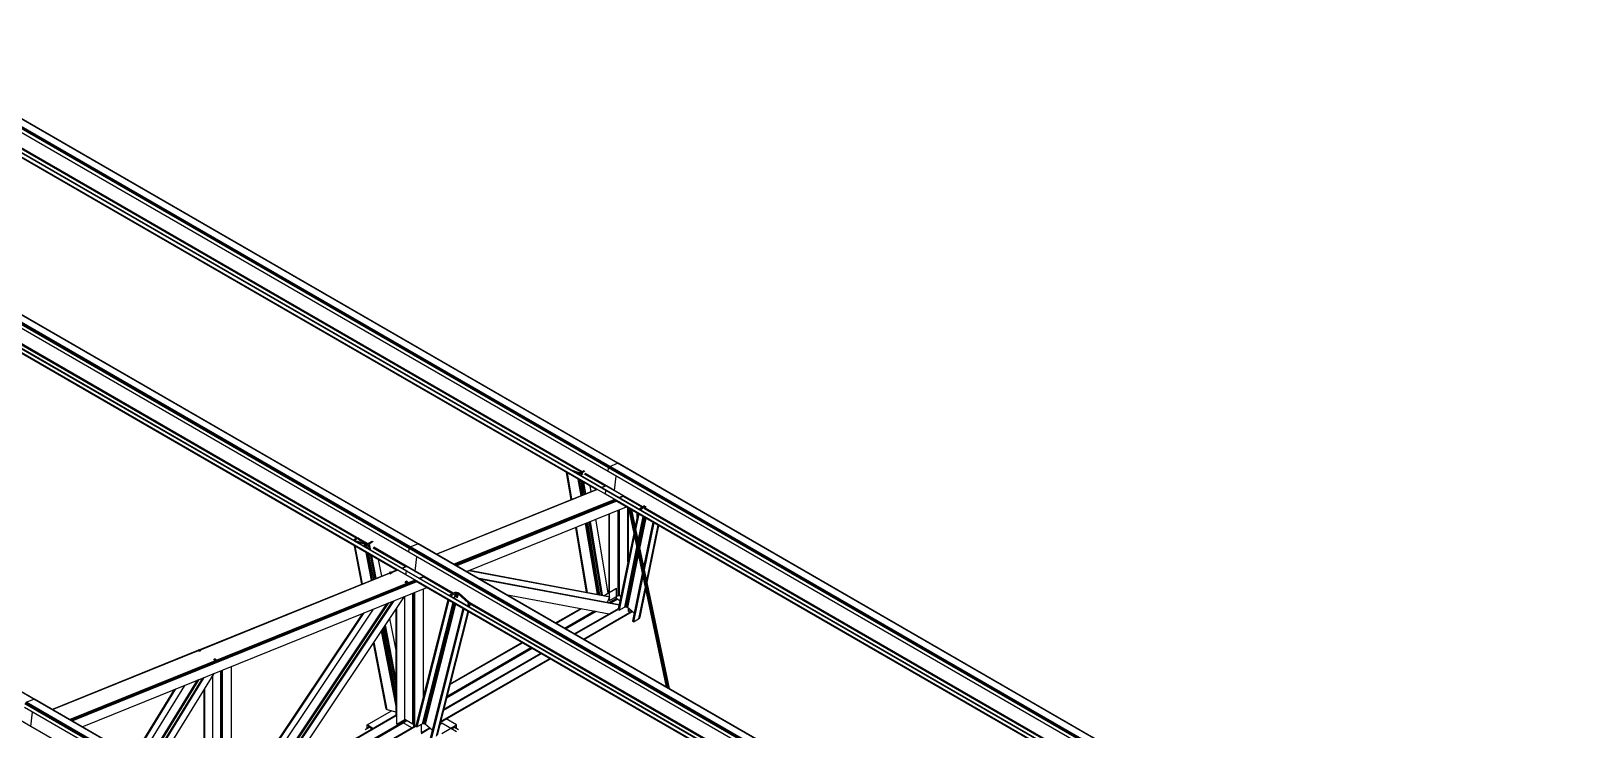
# Model space of a CAD drawing. Header units: millimetres. Extents: x 357 to 945, y 547 to 720.
# Drawn here: x 589.23 to 594.83, y 662.16 to 664.7 of the extents above; entities that cross this region are included whole.
import ezdxf

# ---------------------------------------------------------------- set-up
doc = ezdxf.new("R2010")
doc.units = ezdxf.units.MM
doc.layers.add('PLANTA-VIS', color=7, linetype='Continuous')

msp = doc.modelspace()

# ---------------------------------------------------------------- linework, layer by layer
at = {"layer": 'PLANTA-VIS', "extrusion": (6.79673e-13, 0.816497, 0.57735)}
for p, q in [((591.36298, 663.125), (588.64061, 664.69676)), ((591.36428, 663.12521), (588.64192, 664.69697)), ((591.3653, 663.12473), (588.64293, 664.69649)), ((591.32941, 663.09492), (588.60705, 664.66667)), ((591.33099, 663.10795), (588.60863, 664.6797)), ((591.33145, 663.10971), (588.60909, 664.68146)), ((591.33238, 663.11143), (588.61002, 664.68318)), ((591.33363, 663.11283), (588.61127, 664.68458)), ((591.335, 663.11369), (588.61264, 664.68545)), ((591.31945, 663.01246), (588.59709, 664.58421)), ((591.32102, 663.02548), (588.59866, 664.59724)), ((591.32277, 663.02619), (588.60041, 664.59795)), ((591.2864, 663.03002), (588.63025, 664.56355)), ((591.28542, 663.02983), (588.63217, 664.56168)), ((591.23074, 663.09224), (588.73905, 664.53082)), ((591.23157, 663.09259), (588.73988, 664.53117)), ((591.23251, 663.09311), (588.74069, 664.53176)), ((591.23348, 663.09368), (588.74136, 664.5325)), ((591.23437, 663.09419), (588.74178, 664.53328)), ((590.60409, 662.80181), (587.88173, 664.37356)), ((590.60568, 662.81483), (587.88332, 664.38659)), ((590.60615, 662.8166), (587.88378, 664.38836)), ((590.60707, 662.81831), (587.88471, 664.39007)), ((590.60832, 662.81971), (587.88596, 664.39147)), ((590.6097, 662.82058), (587.88734, 664.39234)), ((590.63767, 662.83186), (587.91531, 664.40362)), ((590.63897, 662.83208), (587.91661, 664.40383)), ((590.63999, 662.83159), (587.91763, 664.40335)), ((590.59567, 662.73235), (587.8733, 664.3041)), ((590.59409, 662.71933), (587.87173, 664.29109)), ((590.56106, 662.73688), (587.90487, 664.27043)), ((590.56008, 662.73669), (587.90679, 664.26856)), ((590.59741, 662.73305), (588.03116, 664.21468)), ((590.41656, 662.8544), (588.10395, 664.18958)), ((590.41567, 662.85389), (588.10492, 664.188)), ((590.4147, 662.85332), (588.10525, 664.18669)), ((590.41378, 662.8528), (588.10555, 664.18546)), ((590.41306, 662.85238), (588.10562, 664.18458)), ((589.24113, 662.26746), (586.51877, 663.83922)), ((589.24243, 662.26767), (586.52007, 663.83943)), ((589.24345, 662.26719), (586.52109, 663.83895)), ((591.335, 663.11369), (591.36298, 663.125)), ((591.335, 663.11369), (591.36298, 663.125)), ((591.36298, 663.125), (591.36428, 663.12521)), ((591.36298, 663.125), (591.36428, 663.12521)), ((594.8278, 661.12459), (591.36298, 663.125)), ((591.36428, 663.12521), (591.3653, 663.12473)), ((594.8291, 661.1248), (591.36428, 663.12521)), ((591.36428, 663.12521), (591.3653, 663.12473)), ((594.83012, 661.12432), (591.3653, 663.12473)), ((591.19456, 662.99311), (591.17822, 663.09172)), ((591.1951, 662.99333), (591.17885, 663.09136)), ((591.19743, 662.99427), (591.1816, 663.08977)), ((591.22053, 663.09124), (591.19945, 663.09826)), ((591.21699, 663.0892), (591.20904, 663.09185)), ((591.21699, 663.0892), (591.22114, 663.08846)), ((591.21735, 663.08705), (591.21699, 663.0892)), ((591.22053, 663.09124), (591.22307, 663.09078)), ((591.23051, 663.00764), (591.22063, 663.06724)), ((591.22114, 663.08846), (591.22604, 663.08864)), ((591.2218, 663.08449), (591.22114, 663.08846)), ((591.22307, 663.09078), (591.2261, 663.09089)), ((591.23428, 663.00916), (591.22508, 663.06467)), ((591.22604, 663.08864), (591.23097, 663.0897)), ((591.22724, 663.08139), (591.22604, 663.08864)), ((591.2261, 663.09089), (591.22913, 663.09155)), ((591.22913, 663.09155), (591.23172, 663.09266)), ((591.23097, 663.0897), (591.23518, 663.09151)), ((591.23236, 663.08136), (591.23097, 663.0897)), ((591.23172, 663.09266), (591.24125, 663.09816)), ((591.23518, 663.09151), (591.24481, 663.09708)), ((591.23671, 663.08231), (591.23518, 663.09151)), ((591.31692, 663.04248), (591.24353, 663.08486)), ((591.31781, 663.0428), (591.24421, 663.08529)), ((591.31901, 663.04317), (591.24477, 663.08603)), ((591.35243, 663.025), (591.24513, 663.08695)), ((591.35267, 663.02589), (591.24523, 663.08792)), ((591.32941, 663.09492), (591.33099, 663.10795)), ((591.32941, 663.09492), (591.33099, 663.10795)), ((594.79423, 661.0945), (591.32941, 663.09492)), ((591.33099, 663.10795), (591.33145, 663.10971)), ((591.33099, 663.10795), (591.33145, 663.10971)), ((594.79581, 661.10753), (591.33099, 663.10795)), ((591.33145, 663.10971), (591.33238, 663.11143)), ((591.33145, 663.10971), (591.33238, 663.11143)), ((594.79628, 661.10929), (591.33145, 663.10971)), ((591.33238, 663.11143), (591.33363, 663.11283)), ((591.33238, 663.11143), (591.33363, 663.11283)), ((594.7972, 661.11101), (591.33238, 663.11143)), ((591.33363, 663.11283), (591.335, 663.11369)), ((591.33363, 663.11283), (591.335, 663.11369)), ((594.79845, 661.11241), (591.33363, 663.11283)), ((594.79983, 661.11328), (591.335, 663.11369)), ((591.35267, 663.02589), (591.35894, 663.07787)), ((591.35267, 663.02589), (591.35894, 663.07787)), ((590.70378, 662.79476), (591.28574, 663.02996)), ((590.70406, 662.7946), (591.28676, 663.03009)), ((590.70531, 662.79388), (591.28837, 663.02953)), ((591.2389, 663.01103), (591.23053, 663.06152)), ((591.24369, 663.01296), (591.23618, 663.05826)), ((591.24791, 663.01467), (591.24117, 663.05538)), ((591.26752, 663.02259), (591.2643, 663.04203)), ((591.30396, 663.03705), (591.31935, 663.04326)), ((591.30521, 663.03633), (591.32123, 663.04281)), ((591.31945, 663.01246), (591.32102, 663.02548)), ((591.31945, 663.01246), (591.32102, 663.02548)), ((594.78427, 661.01204), (591.31945, 663.01246)), ((591.31945, 663.01246), (591.31948, 663.01156)), ((591.31945, 663.01246), (591.31948, 663.01156)), ((591.32102, 663.02548), (591.32277, 663.02619)), ((591.32102, 663.02548), (591.32277, 663.02619)), ((594.78585, 661.02507), (591.32102, 663.02548)), ((594.78759, 661.02577), (591.32277, 663.02619)), ((591.35235, 663.02484), (591.35243, 663.025)), ((591.35235, 663.02484), (591.35243, 663.025)), ((591.35243, 663.025), (591.35267, 663.02589)), ((591.35243, 663.025), (591.35267, 663.02589)), ((591.45392, 662.96641), (591.35243, 663.025)), ((591.4548, 662.96692), (591.35267, 663.02589)), ((590.76753, 662.75796), (591.3506, 662.9936)), ((590.76953, 662.7568), (591.35223, 662.99229)), ((590.77201, 662.75537), (591.35397, 662.99057)), ((590.77456, 662.7539), (591.3562, 662.98896)), ((590.77682, 662.75259), (591.35846, 662.98766)), ((590.81384, 662.73122), (591.39548, 662.96629)), ((593.97341, 661.47868), (591.35261, 662.9918)), ((593.97243, 661.47849), (591.35453, 662.98993)), ((591.36561, 662.64407), (591.36561, 662.95422)), ((591.36658, 662.64444), (591.36658, 662.95461)), ((591.36743, 663.0004), (591.38346, 663.00688)), ((591.36773, 662.64458), (591.36773, 662.95508)), ((591.36888, 662.64445), (591.36888, 662.95554)), ((591.36943, 662.99925), (591.38482, 663.00546)), ((591.36985, 662.64407), (591.36985, 662.95593)), ((591.4513, 662.9649), (591.38437, 663.00354)), ((591.45202, 662.96532), (591.38487, 663.00408)), ((591.45294, 662.96585), (591.38492, 663.00512)), ((591.40096, 662.76647), (591.40096, 662.96312)), ((591.4027, 662.96212), (591.53984, 662.31207)), ((591.40278, 662.96208), (591.53991, 662.31202)), ((591.40294, 662.96198), (591.54007, 662.31193)), ((591.40308, 662.77682), (591.40308, 662.96031)), ((591.40318, 662.96184), (591.54031, 662.31179)), ((591.4035, 662.96166), (591.54064, 662.3116)), ((591.4039, 662.96143), (591.54104, 662.31137)), ((591.40437, 662.96116), (591.5415, 662.3111)), ((591.4049, 662.96085), (591.54203, 662.3108)), ((591.40548, 662.96052), (591.54261, 662.31046)), ((591.4061, 662.96015), (591.54324, 662.3101)), ((591.40676, 662.95978), (591.5439, 662.30972)), ((591.40744, 662.95938), (591.54458, 662.30933)), ((591.40814, 662.95898), (591.54527, 662.30893)), ((591.40883, 662.95858), (591.54597, 662.30853)), ((591.40952, 662.95818), (591.54665, 662.30813)), ((591.41018, 662.9578), (591.54732, 662.30775)), ((591.41082, 662.95743), (591.54795, 662.30738)), ((591.41141, 662.95709), (591.54855, 662.30704)), ((591.41196, 662.95678), (591.54909, 662.30672)), ((591.41244, 662.95649), (591.54958, 662.30644)), ((591.41286, 662.95625), (591.55, 662.3062)), ((591.41321, 662.95605), (591.55034, 662.306)), ((591.41348, 662.9559), (591.55061, 662.30584)), ((591.41366, 662.95579), (591.5508, 662.30574)), ((591.41376, 662.95573), (591.5509, 662.30568)), ((591.41377, 662.95573), (591.55091, 662.30567)), ((591.44032, 662.95856), (591.44028, 662.95835)), ((591.44032, 662.95856), (591.45941, 662.96958)), ((591.44129, 662.95776), (591.44032, 662.95856)), ((591.44431, 662.95602), (591.46288, 662.96673)), ((591.45941, 662.96958), (591.46311, 662.97087)), ((591.46288, 662.96673), (591.4613, 662.95904)), ((593.91774, 661.5409), (591.46141, 662.95906)), ((593.91857, 661.54125), (591.46224, 662.95941)), ((591.46288, 662.96673), (591.46546, 662.96765)), ((593.91951, 661.54177), (591.46305, 662.96001)), ((593.92049, 661.54233), (591.46372, 662.96075)), ((593.92137, 661.54284), (591.46414, 662.96153)), ((591.46546, 662.96765), (591.46431, 662.962)), ((591.46546, 662.96765), (591.4668, 662.96768)), ((591.28995, 662.64888), (591.24728, 662.9064)), ((591.2941, 662.6481), (591.25105, 662.90792)), ((591.29919, 662.64715), (591.25567, 662.90979)), ((591.30446, 662.64617), (591.26046, 662.91172)), ((591.30911, 662.6453), (591.26469, 662.91343)), ((591.32865, 662.65366), (591.28429, 662.92135)), ((591.33237, 662.65681), (591.33237, 662.94079)), ((591.33449, 662.6398), (591.33449, 662.94164)), ((591.43699, 662.94232), (591.42695, 662.89329)), ((591.44061, 662.94023), (591.429, 662.88356)), ((591.4342, 662.92867), (591.4342, 662.94394)), ((591.4355, 662.93502), (591.4355, 662.94318)), ((591.43596, 662.93727), (591.43596, 662.94292)), ((591.45566, 662.93154), (591.43754, 662.84308)), ((591.45781, 662.9303), (591.43876, 662.8373)), ((591.46051, 662.92874), (591.44029, 662.83004)), ((591.46336, 662.9271), (591.4419, 662.82238)), ((591.4659, 662.92563), (591.44335, 662.81555)), ((591.4912, 662.91102), (591.4577, 662.74751)), ((591.49481, 662.90894), (591.45975, 662.73779)), ((591.50987, 662.90025), (591.46829, 662.69731)), ((591.51193, 662.89906), (591.46946, 662.69178)), ((591.51225, 662.89887), (591.46964, 662.69091)), ((590.40326, 662.84515), (590.40388, 662.84649)), ((590.40388, 662.84649), (590.40673, 662.84872)), ((590.40673, 662.84872), (590.41857, 662.85556)), ((590.40775, 662.84499), (590.4084, 662.84639)), ((590.4083, 662.84378), (590.40775, 662.84499)), ((590.40998, 662.84293), (590.4083, 662.84378)), ((590.4084, 662.84639), (590.41015, 662.84776)), ((590.40897, 662.84344), (590.4084, 662.84639)), ((590.44698, 662.83247), (590.40998, 662.84293)), ((590.41015, 662.84776), (590.42213, 662.85468)), ((590.41083, 662.84428), (590.41015, 662.84776)), ((590.44772, 662.83236), (590.42077, 662.84793)), ((590.4496, 662.83212), (590.42145, 662.84837)), ((590.45122, 662.83224), (590.422, 662.84911)), ((590.45287, 662.83241), (590.42233, 662.85005)), ((590.45412, 662.83271), (590.4224, 662.85102)), ((590.45811, 662.83418), (590.47193, 662.84216)), ((590.46154, 662.83321), (590.47549, 662.84127)), ((591.25037, 662.65627), (591.21133, 662.89187)), ((591.25096, 662.65616), (591.21187, 662.89209)), ((591.25353, 662.65568), (591.2142, 662.89303)), ((591.42215, 662.8699), (591.36594, 662.59556)), ((591.42421, 662.86017), (591.36898, 662.59065)), ((590.43387, 662.68568), (590.40653, 662.82534)), ((590.43435, 662.68587), (590.40711, 662.825)), ((590.43661, 662.68679), (590.40987, 662.82341)), ((590.44344, 662.83043), (590.41465, 662.83857)), ((590.44344, 662.83043), (590.44755, 662.82987)), ((590.44531, 662.82087), (590.44344, 662.83043)), ((590.44698, 662.83247), (590.4495, 662.83211)), ((590.44755, 662.82987), (590.45243, 662.83019)), ((590.44982, 662.81827), (590.44755, 662.82987)), ((590.469, 662.69988), (590.44927, 662.80066)), ((590.4495, 662.83211), (590.45251, 662.83233)), ((590.45243, 662.83019), (590.45734, 662.83137)), ((590.45539, 662.81505), (590.45243, 662.83019)), ((590.45251, 662.83233), (590.45552, 662.83304)), ((590.47271, 662.70138), (590.45378, 662.79806)), ((590.45552, 662.83304), (590.45811, 662.83418)), ((590.45734, 662.83137), (590.46154, 662.83321)), ((590.46118, 662.81176), (590.45734, 662.83137)), ((590.47729, 662.70323), (590.45935, 662.79484)), ((590.46556, 662.81268), (590.46154, 662.83321)), ((590.48205, 662.70515), (590.46515, 662.79149)), ((590.48628, 662.70686), (590.47029, 662.78853)), ((590.59154, 662.74933), (590.4755, 662.81633)), ((590.59244, 662.74965), (590.47618, 662.81677)), ((590.59363, 662.75002), (590.47673, 662.81751)), ((590.62706, 662.73184), (590.47706, 662.81845)), ((590.6273, 662.73272), (590.47713, 662.81942)), ((590.60409, 662.80181), (590.60568, 662.81483)), ((590.60409, 662.80181), (590.60568, 662.81483)), ((594.06892, 660.80139), (590.60409, 662.80181)), ((590.60568, 662.81483), (590.60615, 662.8166)), ((590.60568, 662.81483), (590.60615, 662.8166)), ((594.0705, 660.81441), (590.60568, 662.81483)), ((590.60615, 662.8166), (590.60707, 662.81831)), ((590.60615, 662.8166), (590.60707, 662.81831)), ((594.07097, 660.81619), (590.60615, 662.8166)), ((590.60707, 662.81831), (590.60832, 662.81971)), ((590.60707, 662.81831), (590.60832, 662.81971)), ((594.07189, 660.8179), (590.60707, 662.81831)), ((590.60832, 662.81971), (590.6097, 662.82058)), ((590.60832, 662.81971), (590.6097, 662.82058)), ((594.07315, 660.8193), (590.60832, 662.81971)), ((590.6097, 662.82058), (590.63767, 662.83186)), ((590.6097, 662.82058), (590.63767, 662.83186)), ((594.07453, 660.82017), (590.6097, 662.82058)), ((590.6273, 662.73272), (590.63362, 662.78476)), ((590.6273, 662.73272), (590.63362, 662.78476)), ((590.63767, 662.83186), (590.63897, 662.83208)), ((590.63767, 662.83186), (590.63897, 662.83208)), ((594.10249, 660.83145), (590.63767, 662.83186)), ((590.63897, 662.83208), (590.63999, 662.83159)), ((594.10379, 660.83166), (590.63897, 662.83208)), ((590.63897, 662.83208), (590.63999, 662.83159)), ((594.10481, 660.83118), (590.63999, 662.83159)), ((591.43275, 662.8197), (591.38807, 662.60167)), ((591.43397, 662.81391), (591.39067, 662.60258)), ((591.4355, 662.80665), (591.3937, 662.60265)), ((591.43711, 662.799), (591.39673, 662.60188)), ((591.43856, 662.79216), (591.39926, 662.60039)), ((590.50597, 662.71482), (590.49425, 662.77469)), ((590.53353, 662.72342), (590.53786, 662.7299)), ((590.53635, 662.72178), (590.54069, 662.72827)), ((590.54069, 662.72827), (590.53786, 662.7299)), ((590.5401, 662.72861), (590.56039, 662.73681)), ((590.54038, 662.72845), (590.5614, 662.73695)), ((590.54069, 662.72827), (590.54439, 662.72503)), ((590.54141, 662.72764), (590.56301, 662.73638)), ((590.57862, 662.7439), (590.59399, 662.75011)), ((590.57986, 662.74319), (590.59587, 662.74965)), ((590.59409, 662.71933), (590.59567, 662.73235)), ((590.59409, 662.71933), (590.59567, 662.73235)), ((590.59567, 662.73235), (590.59741, 662.73305)), ((590.59567, 662.73235), (590.59741, 662.73305)), ((594.06049, 660.73193), (590.59567, 662.73235)), ((590.75109, 662.64433), (590.59741, 662.73305)), ((590.62698, 662.73169), (590.62706, 662.73184)), ((590.62698, 662.73169), (590.62706, 662.73184)), ((590.62706, 662.73184), (590.6273, 662.73272)), ((590.62706, 662.73184), (590.6273, 662.73272)), ((590.76486, 662.65228), (590.62706, 662.73184)), ((590.76575, 662.65279), (590.6273, 662.73272)), ((590.8231, 662.73497), (591.33538, 662.63929)), ((590.82497, 662.73572), (591.33255, 662.64092)), ((589.37099, 662.19355), (590.62524, 662.70045)), ((589.373, 662.1924), (590.62687, 662.69915)), ((589.37547, 662.19097), (590.62862, 662.69742)), ((589.37803, 662.18949), (590.63086, 662.69582)), ((589.38028, 662.18819), (590.63312, 662.69452)), ((589.4173, 662.16682), (590.67014, 662.67315)), ((589.84301, 662.44689), (590.53585, 662.72689)), ((589.84329, 662.44672), (590.5356, 662.72652)), ((589.84453, 662.446), (590.53448, 662.72484)), ((590.5908, 662.69035), (590.59514, 662.69684)), ((590.59363, 662.68872), (590.59796, 662.6952)), ((594.05891, 660.71891), (590.59409, 662.71933)), ((590.59409, 662.71933), (590.59413, 662.71841)), ((590.59409, 662.71933), (590.59413, 662.71841)), ((590.59796, 662.6952), (590.59514, 662.69684)), ((590.59796, 662.6952), (590.60167, 662.69197)), ((593.24807, 661.18553), (590.62724, 662.69867)), ((593.24709, 661.18534), (590.62916, 662.69681)), ((590.64209, 662.70726), (590.65809, 662.71373)), ((590.64409, 662.7061), (590.65946, 662.71231)), ((590.76225, 662.65077), (590.65902, 662.71037)), ((590.76297, 662.65119), (590.65951, 662.71093)), ((590.76389, 662.65172), (590.65957, 662.71195)), ((590.85426, 662.70788), (591.36925, 662.6117)), ((590.85709, 662.70625), (591.36903, 662.61063)), ((591.45291, 662.72412), (591.41741, 662.55087)), ((591.45496, 662.71441), (591.42087, 662.54802)), ((591.4635, 662.67393), (591.43996, 662.55904)), ((590.13654, 662.029), (590.52887, 662.61605)), ((590.13847, 662.02873), (590.53176, 662.61722)), ((590.14779, 662.02744), (590.5457, 662.62285)), ((590.15138, 662.02694), (590.55107, 662.62502)), ((590.1769, 662.02341), (590.58928, 662.64047)), ((590.59055, 662.19373), (590.59055, 662.64098)), ((590.61954, 662.177), (590.61954, 662.6527)), ((590.62237, 662.17863), (590.62237, 662.65384)), ((590.62308, 662.1681), (590.62308, 662.65413)), ((590.62591, 662.16933), (590.62591, 662.65527)), ((590.74651, 662.62905), (590.63062, 662.17094)), ((590.75016, 662.62695), (590.63382, 662.16708)), ((590.76438, 662.61873), (590.65291, 662.1781)), ((590.76645, 662.61754), (590.6555, 662.17899)), ((590.65773, 662.27811), (590.65773, 662.66813)), ((590.76907, 662.61602), (590.65852, 662.17902)), ((590.75025, 662.64384), (590.75017, 662.64355)), ((590.75025, 662.64384), (590.76934, 662.65487)), ((590.7514, 662.64284), (590.75025, 662.64384)), ((593.43809, 661.09299), (590.75352, 662.64293)), ((590.75539, 662.64184), (590.77277, 662.65187)), ((590.77277, 662.65187), (590.76899, 662.63695)), ((590.76934, 662.65487), (590.77354, 662.65631)), ((590.77536, 662.65276), (590.77152, 662.63762)), ((590.77277, 662.65187), (590.77536, 662.65276)), ((590.77354, 662.65631), (590.77845, 662.65635)), ((590.77838, 662.65279), (590.77455, 662.63767)), ((590.77536, 662.65276), (590.77838, 662.65279)), ((590.78138, 662.65195), (590.77762, 662.6371)), ((590.77838, 662.65279), (590.78138, 662.65195)), ((590.77845, 662.65635), (590.78333, 662.65498)), ((590.7839, 662.65037), (590.78027, 662.63599)), ((590.78138, 662.65195), (590.7839, 662.65037)), ((590.78333, 662.65498), (590.78744, 662.65241)), ((590.82091, 662.61811), (590.7839, 662.65037)), ((590.82444, 662.62015), (590.78744, 662.65241)), ((590.82091, 662.61811), (590.81968, 662.61324)), ((590.82258, 662.61604), (590.82091, 662.61811)), ((590.82258, 662.61604), (590.8215, 662.61177)), ((590.82313, 662.61378), (590.82258, 662.61604)), ((590.82715, 662.61678), (590.82444, 662.62015)), ((593.10356, 661.30305), (590.82631, 662.61783)), ((590.82806, 662.61311), (590.82715, 662.61678)), ((593.10268, 661.30254), (590.82728, 662.61624)), ((590.95736, 662.64836), (591.33329, 662.57814)), ((591.31482, 662.64423), (591.36003, 662.67033)), ((591.3269, 662.61961), (591.33538, 662.63929)), ((591.32849, 662.65458), (591.33237, 662.65681)), ((591.33538, 662.63929), (591.33255, 662.64092)), ((591.33256, 662.61855), (591.36003, 662.63441)), ((591.33404, 662.61827), (591.36019, 662.63337)), ((591.33449, 662.62611), (591.36561, 662.64407)), ((591.33449, 662.62611), (591.33449, 662.63724)), ((591.33578, 662.61795), (591.36065, 662.63231)), ((591.33751, 662.61762), (591.36134, 662.63138)), ((591.33897, 662.61735), (591.36215, 662.63073)), ((591.36003, 662.63441), (591.36003, 662.67033)), ((591.36019, 662.63337), (591.36003, 662.63441)), ((591.36065, 662.63231), (591.36019, 662.63337)), ((591.36134, 662.63138), (591.36065, 662.63231)), ((591.36215, 662.63073), (591.36134, 662.63138)), ((591.37199, 662.62505), (591.36215, 662.63073)), ((591.36561, 662.64407), (591.36658, 662.64444)), ((591.36658, 662.64444), (591.36773, 662.64458)), ((591.36773, 662.64458), (591.36888, 662.64445)), ((591.36888, 662.64445), (591.36985, 662.64407)), ((591.37525, 662.64095), (591.36985, 662.64407)), ((591.46467, 662.66839), (591.44279, 662.56164)), ((591.46485, 662.66753), (591.44383, 662.56496)), ((590.07513, 662.03749), (590.43695, 662.57891)), ((590.07872, 662.037), (590.44232, 662.58108)), ((590.10169, 662.03382), (590.47672, 662.59498)), ((590.13399, 662.02935), (590.52505, 662.61451)), ((590.49574, 662.56332), (590.49526, 662.56576)), ((590.49883, 662.56795), (590.49835, 662.57039)), ((590.50265, 662.57367), (590.50217, 662.57611)), ((590.50663, 662.57962), (590.50615, 662.58206)), ((590.51016, 662.5849), (590.50968, 662.58734)), ((590.52659, 662.60949), (590.52612, 662.61193)), ((590.55873, 662.44533), (590.53611, 662.5609)), ((590.55873, 662.20811), (590.55873, 662.59476)), ((590.56156, 662.177), (590.56156, 662.59899)), ((590.77188, 662.6144), (590.66153, 662.17817)), ((590.77443, 662.61293), (590.66405, 662.1766)), ((590.80124, 662.59746), (590.68178, 662.12528)), ((590.80489, 662.59535), (590.68521, 662.12229)), ((590.81911, 662.58713), (590.70431, 662.13331)), ((590.82102, 662.58604), (590.70715, 662.13593)), ((590.82118, 662.58594), (590.7082, 662.13934)), ((590.81558, 662.6071), (590.82073, 662.61007)), ((590.81988, 662.60461), (590.82416, 662.60708)), ((590.82073, 662.61007), (590.82248, 662.61169)), ((590.82248, 662.61169), (590.82313, 662.61378)), ((590.82416, 662.60708), (590.82372, 662.60536)), ((590.82416, 662.60708), (590.827, 662.6097)), ((590.827, 662.6097), (590.82639, 662.60727)), ((590.827, 662.6097), (590.82806, 662.61311)), ((590.82806, 662.61311), (590.8272, 662.60973)), ((593.1017, 661.30198), (590.82761, 662.61493)), ((593.10079, 661.30145), (590.82791, 662.6137)), ((593.10006, 661.30103), (590.82798, 662.61282)), ((591.13754, 662.54433), (591.22964, 662.5975)), ((591.13966, 662.54311), (591.23285, 662.5969)), ((591.17078, 662.52514), (591.27986, 662.58812)), ((591.17175, 662.52458), (591.28134, 662.58785)), ((591.17291, 662.52391), (591.28308, 662.58752)), ((591.17405, 662.52325), (591.28481, 662.5872)), ((591.17502, 662.52269), (591.28627, 662.58693)), ((591.20613, 662.50473), (591.36628, 662.59719)), ((591.20825, 662.50351), (591.36682, 662.59505)), ((591.23937, 662.48554), (591.41537, 662.58716)), ((591.24067, 662.48479), (591.41645, 662.58628)), ((591.24113, 662.48453), (591.41683, 662.58596)), ((591.36898, 662.59065), (591.36682, 662.59242)), ((591.36898, 662.59065), (591.38807, 662.60167)), ((591.38807, 662.60167), (591.39067, 662.60258)), ((591.39067, 662.60258), (591.3937, 662.60265)), ((591.3937, 662.60265), (591.39673, 662.60188)), ((591.39673, 662.60188), (591.39926, 662.60039)), ((591.42348, 662.5805), (591.39926, 662.60039)), ((591.40308, 662.58651), (591.40308, 662.59726)), ((591.40308, 662.58651), (591.41077, 662.59094)), ((591.43996, 662.55904), (591.44279, 662.56164)), ((591.44279, 662.56164), (591.44383, 662.56496)), ((590.46642, 662.51945), (590.46594, 662.52189)), ((590.46682, 662.52004), (590.46634, 662.52249)), ((590.46871, 662.52287), (590.46823, 662.52531)), ((590.55873, 662.24155), (590.50525, 662.51473)), ((590.55873, 662.26198), (590.50834, 662.51935)), ((590.55873, 662.28722), (590.51217, 662.52507)), ((590.55873, 662.3135), (590.51615, 662.53103)), ((590.55873, 662.33679), (590.51967, 662.53631)), ((591.42087, 662.54802), (591.41741, 662.55087)), ((591.42087, 662.54802), (591.43996, 662.55904)), ((590.52269, 662.23206), (590.47593, 662.47086)), ((590.52358, 662.2301), (590.47633, 662.47145)), ((590.52629, 662.22873), (590.47822, 662.47428)), ((590.74193, 662.27265), (591.05287, 662.45217)), ((590.74226, 662.27396), (591.05191, 662.45273)), ((590.74265, 662.2755), (591.05076, 662.45339)), ((590.74304, 662.27706), (591.04961, 662.45406)), ((590.74338, 662.27838), (591.04863, 662.45462)), ((590.75402, 662.32045), (591.01752, 662.47258)), ((590.75475, 662.32332), (591.0154, 662.47381)), ((589.30724, 662.23036), (589.84112, 662.44612)), ((589.30753, 662.2302), (589.84089, 662.44576)), ((589.30877, 662.22948), (589.8399, 662.44413)), ((589.83904, 662.44275), (589.84196, 662.44749)), ((589.84187, 662.44111), (589.84479, 662.44586)), ((589.84479, 662.44586), (589.84196, 662.44749)), ((589.84479, 662.44586), (589.84803, 662.4436)), ((589.89632, 662.40968), (589.89924, 662.41442)), ((589.89915, 662.40804), (589.90206, 662.41279)), ((589.90206, 662.41279), (589.89924, 662.41442)), ((589.90206, 662.41279), (589.90531, 662.41053)), ((590.71931, 662.18326), (591.11898, 662.414)), ((590.71947, 662.18388), (591.11852, 662.41427)), ((590.71991, 662.18564), (591.11722, 662.41502)), ((590.73056, 662.22771), (591.08611, 662.43298)), ((590.73128, 662.23058), (591.08399, 662.43421)), ((589.68567, 662.09138), (589.8362, 662.33612)), ((589.68816, 662.09103), (589.83981, 662.33757)), ((589.69008, 662.09076), (589.84258, 662.33869)), ((589.69937, 662.08948), (589.85599, 662.34411)), ((589.7029, 662.08899), (589.86109, 662.34617)), ((589.7279, 662.08553), (589.89719, 662.36077)), ((589.89229, 662.06279), (589.89229, 662.35279)), ((589.92128, 662.05878), (589.92128, 662.3705)), ((589.92411, 662.05839), (589.92411, 662.37164)), ((589.92481, 662.05829), (589.92481, 662.37193)), ((589.92764, 662.0579), (589.92764, 662.37307)), ((589.95946, 662.0535), (589.95946, 662.38593)), ((589.23053, 662.16744), (589.00031, 662.30035)), ((589.23077, 662.16832), (589.00036, 662.30135)), ((589.62784, 662.09938), (589.7527, 662.30237)), ((589.63137, 662.09889), (589.7578, 662.30443)), ((589.65387, 662.09577), (589.7903, 662.31756)), ((589.86047, 662.06719), (589.86047, 662.30105)), ((589.86329, 662.0668), (589.86329, 662.30565)), ((592.67238, 660.23699), (589.20756, 662.2374)), ((592.67397, 660.25001), (589.20914, 662.25043)), ((592.67443, 660.25178), (589.20961, 662.2522)), ((592.67536, 660.25349), (589.21054, 662.25391)), ((592.67661, 660.25489), (589.21179, 662.25531)), ((589.21317, 662.25618), (589.24113, 662.26746)), ((589.21317, 662.25618), (589.24113, 662.26746)), ((592.67799, 660.25576), (589.21317, 662.25618)), ((589.24113, 662.26746), (589.24243, 662.26767)), ((589.24113, 662.26746), (589.24243, 662.26767)), ((592.70596, 660.26704), (589.24113, 662.26746)), ((589.24243, 662.26767), (589.24345, 662.26719)), ((592.70726, 660.26726), (589.24243, 662.26767)), ((589.24243, 662.26767), (589.24345, 662.26719)), ((592.70827, 660.26677), (589.24345, 662.26719)), ((590.45281, 662.17349), (590.54119, 662.22451)), ((590.52358, 662.2301), (590.52269, 662.23206)), ((590.52629, 662.22873), (590.52358, 662.2301)), ((590.55873, 662.21955), (590.52629, 662.22873)), ((590.62237, 662.25113), (590.62308, 662.25073)), ((590.62237, 662.2469), (590.62308, 662.2473)), ((590.62237, 662.24445), (590.62308, 662.24486)), ((589.23053, 662.16744), (589.23077, 662.16832)), ((589.23053, 662.16744), (589.23077, 662.16832)), ((589.23077, 662.16832), (589.23708, 662.22036)), ((589.23077, 662.16832), (589.23708, 662.22036)), ((589.44936, 662.04212), (589.23077, 662.16832)), ((590.224, 662.0169), (590.55873, 662.21015)), ((590.22742, 662.01642), (590.55909, 662.20791)), ((590.27762, 662.00948), (590.58221, 662.18533)), ((590.27919, 662.00926), (590.58237, 662.1843)), ((590.28105, 662.009), (590.58283, 662.18323)), ((590.2829, 662.00875), (590.58352, 662.18231)), ((590.28446, 662.00853), (590.58433, 662.18166)), ((590.33466, 662.00158), (590.62556, 662.16953)), ((590.33808, 662.00111), (590.63143, 662.17048)), ((590.47402, 662.16124), (590.45281, 662.17349)), ((590.45281, 662.16124), (590.45281, 662.17349)), ((590.56156, 662.177), (590.55909, 662.17843)), ((590.56156, 662.177), (590.59055, 662.19373)), ((590.58221, 662.18533), (590.59366, 662.19194)), ((590.58221, 662.18533), (590.58221, 662.18892)), ((590.58221, 662.18533), (590.58221, 662.18892)), ((590.58237, 662.1843), (590.58221, 662.18533)), ((590.58237, 662.1843), (590.58221, 662.18533)), ((590.58237, 662.1843), (590.59463, 662.19138)), ((590.58283, 662.18323), (590.58237, 662.1843)), ((590.58283, 662.18323), (590.58237, 662.1843)), ((590.58283, 662.18323), (590.59579, 662.19071)), ((590.58352, 662.18231), (590.58283, 662.18323)), ((590.58352, 662.18231), (590.58283, 662.18323)), ((590.58352, 662.18231), (590.59693, 662.19005)), ((590.58433, 662.18166), (590.58352, 662.18231)), ((590.58433, 662.18166), (590.58352, 662.18231)), ((590.58433, 662.18166), (590.5979, 662.18949)), ((590.61544, 662.1637), (590.58433, 662.18166)), ((590.61544, 662.1637), (590.58433, 662.18166)), ((590.61954, 662.177), (590.59055, 662.19373)), ((590.61954, 662.177), (590.62237, 662.17863)), ((590.62237, 662.20852), (590.62308, 662.20893)), ((590.62237, 662.20739), (590.62308, 662.2078)), ((590.62237, 662.20606), (590.62308, 662.20647)), ((590.62237, 662.20474), (590.62308, 662.20515)), ((590.62237, 662.20362), (590.62308, 662.20403)), ((590.63382, 662.16708), (590.63143, 662.16917)), ((590.63382, 662.16708), (590.65291, 662.1781)), ((590.6508, 662.14573), (590.6508, 662.17688)), ((590.6508, 662.14573), (590.6508, 662.17688)), ((590.65291, 662.1781), (590.6555, 662.17899)), ((590.6555, 662.17899), (590.65852, 662.17902)), ((590.65852, 662.17902), (590.66153, 662.17817)), ((590.66153, 662.17817), (590.66405, 662.1766)), ((590.68922, 662.15466), (590.66405, 662.1766)), ((590.71725, 662.17511), (590.72505, 662.17961)), ((590.77808, 662.14899), (590.72505, 662.17961)), ((590.72505, 662.14287), (590.77808, 662.17349)), ((590.77808, 662.17349), (590.74023, 662.19533)), ((590.77808, 662.16124), (590.77808, 662.17349)), ((589.23044, 662.16729), (589.23053, 662.16744)), ((589.23044, 662.16729), (589.23053, 662.16744)), ((589.44848, 662.0416), (589.23053, 662.16744)), ((590.44574, 662.15716), (590.45988, 662.16532)), ((590.45634, 662.16328), (590.45634, 662.16736)), ((590.47048, 662.1592), (590.45634, 662.16736)), ((590.64955, 662.14298), (590.68147, 662.16141)), ((590.65047, 662.14404), (590.68111, 662.16173)), ((590.6508, 662.14573), (590.68007, 662.16263)), ((590.7604, 662.1592), (590.77454, 662.16736)), ((590.77101, 662.16532), (590.78515, 662.15716)), ((590.77454, 662.16328), (590.77454, 662.16736))]:
    msp.add_line(p, q, dxfattribs=at)

doc.saveas('drawing.dxf')
